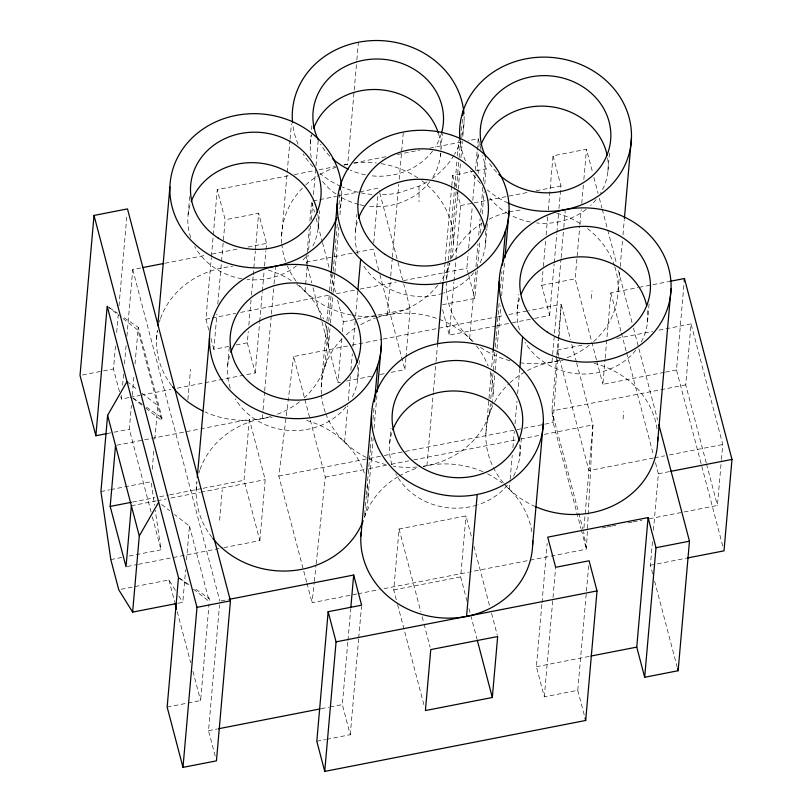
<?xml version="1.0" encoding="UTF-8"?>
<svg xmlns="http://www.w3.org/2000/svg" width="812" height="812" viewBox="0 0 812 812"><rect width="100%" height="100%" fill="white"/><g stroke="black" fill="none" stroke-linecap="round" stroke-linejoin="round"><path stroke-width="0.61" stroke-dasharray="4.06 3.04" d="M557.458 359.655L553.145 422.555L580.966 528.48M557.803 354.631L559.011 337.01M559.092 335.762L561.254 304.307L528.886 310.62M119.496 391.831L113.477 368.922L115.68 343.72M116.674 332.382L118.217 314.741M118.988 305.921L126.926 215.2M128.834 397.616L121.404 399.068L121.729 395.292M122.612 385.233L123.597 373.916M124.48 363.857L126.134 344.988M126.905 336.188L132.732 269.533L141.41 267.838M151.083 512.047L129.321 429.213L131.402 405.391M132.285 395.363L134.041 375.296M135.025 364.009L138.233 327.307L121.678 316.051M156.554 339.457L157.325 330.636M152.209 469.234L153.965 449.249M154.838 439.251L157.792 405.523L141.897 393.16M145.855 408.243L161.75 420.596L161.994 417.754L138.233 327.307M188.1 214.713L189.693 196.423M187.897 399.646L190.566 369.166M208.775 330.037L205.923 319.187L211.313 257.556M211.424 256.298L213.191 236.18M213.302 234.922L217.261 189.643L289.336 175.575M177.909 603.275L182.801 602.321L185.643 569.841M186.516 559.844L189.47 526.115L174.57 514.524M196.159 490.194L196.93 481.374M228.72 346.43L213.85 349.333L216.926 314.112M217.809 304.053L221.443 262.55M221.544 261.291L225.178 219.788L217.261 189.643M227.705 365.349L229.309 347.059M167.15 707.079L200.605 700.543L209.049 603.996M193.378 589.126L209.273 601.489L209.516 598.637L193.997 588.091M219.575 520.238L222.244 489.758M215.18 756.023L208.522 730.698L219.524 604.93M177.158 388.187L255.222 372.952L247.305 342.806L248.289 331.479M248.837 325.196L251.04 300.044M251.487 295.01L253.131 276.141M253.242 274.882L255.333 250.989M255.445 249.731L258.632 213.262L225.178 219.788M223.919 547.623L259.85 540.609L244.016 480.308L249.345 419.347L201.021 428.777M255.222 372.952L259.627 322.638M259.728 321.39L262.266 292.462M262.377 291.203L264.133 271.076M264.57 266.052L265.9 250.959M266.001 249.7L266.559 243.407L258.632 213.262M262.276 418.556L262.936 411.004M263.047 409.745L264.59 392.115M264.692 390.856L271.309 315.279M271.421 314.021L273.948 285.053M274.06 283.794L275.603 266.163M281.622 235.805L289.975 140.283M290.087 139.025L291.406 123.942M259.85 540.609L265.189 479.648L249.345 419.347M310.296 144.1L311.067 135.411M311.575 129.473L311.92 125.657M307.24 265.798L306.276 262.144L307.037 253.435M307.149 252.197L309.22 228.558M309.869 221.087L311.615 201.183M305.007 291.366L307.312 264.976M307.423 263.717L308.195 254.917M308.631 249.893L310.722 226.01M311.27 219.727L312.701 203.386M313.473 194.586L315.675 169.444M315.99 165.79L318.233 140.192M318.182 227.837L319.674 210.765M321.227 386.542L326.85 322.222M326.962 320.963L329.499 291.955M329.611 290.696L331.042 274.294M324.8 366.74L328.332 326.434M328.769 321.4L331.306 292.432M331.418 291.173L333.072 272.274M333.184 271.015L336.818 229.451M336.929 228.192L337.477 221.899M338.99 204.583L339.954 193.611M328.383 346.927L330.372 324.262M330.474 323.003L333.011 294.035M333.123 292.767L334.777 273.877M334.889 272.619L338.858 227.279M339.954 214.683L341.72 194.525M344.126 164.958A86.011 77.049 5 0 1 347.739 164.176L354.113 91.279M354.225 90.02L356.752 61.113M356.864 59.855L358.407 42.254M340.441 382.259L337.965 382.736L341.984 336.706M342.42 331.732L343.293 321.775L337.538 299.851M355.443 231.217L356.935 214.155M344.603 442.104L347.8 405.584M348.246 400.539L350.337 376.616M350.885 370.313L352.317 353.941M352.976 346.389L355.189 321.197M355.626 316.162L357.94 289.711M357.767 378.676L359.472 359.168M373.733 242.869L377.976 194.352M326.728 739.316L350.266 734.718L342.349 704.572L347.851 641.693M347.962 640.435L350.713 608.99M398.073 476.634A86.011 77.049 5 0 0 364.405 517.477L365.288 507.419M365.4 506.16L366.273 496.112M366.385 494.853L369.358 460.911M369.47 459.663L370.343 449.604M370.455 448.346L371.551 435.78M372.982 419.439L374.19 405.614M367.988 497.665L373.165 438.47M374.048 428.391L376.474 400.692M376.585 399.423L376.91 395.647M350.266 734.718L358.63 639.135M358.742 637.887L361.492 606.442M387.334 314.914L390.633 277.207M390.745 275.948L392.287 258.358M392.399 257.099L398.763 184.283M399.2 179.31L403.341 132.031M389.709 442.916L390.988 428.289M391.242 372.343L404.873 369.673L405.848 358.478M405.959 357.239L410.202 308.722L403.808 284.352M396.297 599.703L393.739 589.959L399.068 528.998L465.986 515.945L472.066 539.087M440.429 155.924L440.642 153.488M440.997 149.672L442.378 133.828M426.939 465.652L433.314 392.754M433.425 391.496L435.953 362.588M436.064 361.33L437.607 343.73M443.433 281.033L445.088 262.164M445.199 260.906L451.685 186.709M451.797 185.451L452.68 175.392L474.979 171.038M448.163 261.494L446.509 280.384A86.011 77.049 5 0 1 449.868 263.098A86.011 77.049 5 0 1 440.683 281.297M448.275 260.236L454.558 188.435M454.669 187.176L456.983 160.725M457.42 155.691L458.739 140.577M450.203 259.322L456.354 188.932M456.466 187.684L458.993 158.766M459.105 157.518L460.536 141.176A86.011 77.049 5 0 1 454.588 154.28M460.861 137.512L462.454 119.232M453.451 243.285L458.069 190.495M458.181 189.237L460.485 162.847M460.932 157.812L462.353 141.471M462.799 136.446L464.119 121.364M496.345 325.886L449.259 335.072L453.888 282.251M453.999 280.993L455.755 260.875M455.867 259.617L460.597 205.537L457.115 192.271M468.463 274.283L466.88 268.254L468.199 253.161M468.636 248.127L472.269 206.624M472.817 200.341L475.02 175.179M475.467 170.155L477.111 151.286M477.223 150.027L478.217 138.71L468.27 140.649M477.842 158.056L478.38 151.956M478.806 147.084L479.121 143.43M469.671 338.462L475.507 271.705M475.954 266.671L477.933 243.996M478.704 235.186L480.136 218.814M480.694 212.511L483.008 186.06M483.434 181.188L485.667 155.579M442.581 304.683L474.797 298.4L477.334 269.472M477.436 268.214L479.862 240.545M480.521 233.003L481.404 222.935M482.176 214.135L484.155 191.5M484.815 183.948L486.134 168.855L482.653 155.589M485.505 244.554L486.885 228.7M486.997 227.482L487.312 223.828M467.052 601.266L460.648 576.906L465.986 515.945M485.891 433.638L488.865 399.636M488.976 398.377L491.29 371.926M491.737 366.892L493.057 351.769M489.474 413.836L490.357 403.757M490.793 398.722L494.873 352.114M495.31 347.079L496.193 337M496.305 335.742L499.167 302.998M500.496 287.884L501.928 271.512M493.057 394.023L495.036 371.317M495.147 370.059L496.579 353.667M497.025 348.622L500.781 305.738M501.664 295.649L504.749 260.327M517.447 308.793L518.726 294.167M509.276 489.2L510.048 480.399M510.149 479.151L512.24 455.268M512.9 447.727L514.331 431.385M514.991 423.844L516.97 401.219M517.63 393.678L519.944 367.278M519.771 456.253L521.375 437.962M534.763 318.385L549.633 315.482L541.716 285.337L542.923 271.502M543.36 266.468L545.674 240.058M546.111 235.033L547.765 216.165M548.313 209.882L553.043 155.802L586.497 149.266L592.618 172.54M549.633 315.482L554.139 263.92M554.251 262.662L556.778 233.734M556.89 232.476L558.544 213.617M558.981 208.582L560.96 185.948L553.043 155.802M552.008 362.01L552.556 355.717M552.667 354.448L561.041 258.734M561.153 257.475L563.69 228.507M563.792 227.238L565.233 210.866M556.707 356.245L551.916 410.984L553.145 422.555L517.142 429.589M556.819 355.006L558.118 340.137M558.23 338.908L561.254 304.307L570.531 339.629M588.659 565.812L577.768 690.322L544.314 696.848L536.387 666.703L541.888 603.813M542 602.565L547.176 543.451M596.444 359.787L575.17 278.81L579.788 225.99M579.9 224.731L581.219 209.638M581.768 203.345L583.422 184.486M583.858 179.452L586.497 149.266M544.314 696.848L552.891 598.748M553.002 597.49L555.641 567.304M591.369 298.43L592.029 290.808M607.904 171.383L609.497 153.092M583.929 527.851L592.933 424.899L576.611 362.771M664.226 372.353L602.89 384.33L605.072 359.269M605.184 358.021L610.857 292.878L637.836 287.61M618.115 290.381L620.104 267.706M620.216 266.448L622.53 239.997M622.966 234.962L624.286 219.849M623.048 419.022L623.717 411.4M647.499 322.12L649.103 303.84M652.665 573.8L650.412 565.213L652.594 540.163M653.467 530.134L658.38 473.761L655.487 462.769M722.731 545.958L676.487 369.957L684.242 281.013M706.227 462.83L685.744 384.868L691.073 323.907L657.618 330.433M649.275 518.756L717.422 505.46L721.34 460.668M721.452 459.43L722.761 444.499L691.073 323.907M356.762 593.998L312.072 602.727L314.183 582.63M314.315 581.372L316.041 565.05M316.172 563.792L325.287 477.141L293.609 356.549L350.875 345.374M306.632 582.031L278.81 476.106L286.128 416.952M286.291 415.693L293.609 356.549M426.868 182.01A86.011 77.049 5 0 1 418.982 186.202L398.002 192.992A86.011 77.049 5 0 1 379.407 194.738M294.299 174.61L314.183 170.723M319.157 169.759L335.305 166.602M344.004 164.907L347.739 164.176M353.951 162.968L386.258 156.655M397.444 154.473L419.804 150.108M429.751 148.17L463.297 141.623M312.853 200.95L336.391 196.352M337.63 196.108L358.701 191.997M359.939 191.754L378.524 188.13L379.488 191.784M476.218 170.794L486.134 168.855M164.948 263.24L205.842 255.262M212.033 254.054L239.296 248.726M247.964 247.041L266.559 243.407M460.597 205.537L472.99 203.122M474.228 202.878L528.744 192.231M536.184 190.779L560.96 185.948M306.276 262.144L354.6 252.715M355.849 252.471L373.195 249.091L379.59 273.451M205.923 319.187L210.897 318.213M212.135 317.969L235.744 313.361M240.717 312.397L331.428 294.685M336.401 293.721L355.047 290.077M360.01 289.113L396.053 282.079M403.503 280.617L466.88 268.254M343.293 321.775L355.686 319.36M356.925 319.116L376.748 315.249M377.986 315.005L410.202 308.722M82.499 374.971L102.332 371.094M103.571 370.861L113.477 368.922M236.15 344.978L247.305 342.806M541.716 285.337L575.17 278.81M639.064 287.367L668.509 281.622M352.114 345.13L381.995 339.294M383.244 339.051L496.518 316.944M497.766 316.7L503.988 315.482M508.972 314.508L527.648 310.864M130.072 397.372L139.989 395.444M141.227 395.2L170.967 389.395M497.594 325.642L511.215 322.983M512.453 322.74L533.525 318.629M346.633 381.041L371.419 376.21M380.087 374.515L386.289 373.307M107.011 433.567L129.321 429.213M582.031 345.191L557.255 350.023L558.859 356.113M616.734 338.421L652.665 331.408M116.766 445.23L199.782 429.02M665.454 372.119L676.487 369.957M100.942 491.524L109.508 489.849M110.726 489.606L151.123 481.729L154.534 505.247M685.744 384.868L551.916 410.984L578.479 512.088M132.498 502.08L154.798 497.726M159.751 496.751L168.429 495.066M169.667 494.823L201.883 488.53M203.122 488.286L244.016 480.308M278.81 476.106L383.081 455.755M384.32 455.512L404.183 451.634M405.421 451.391L515.904 429.832M131.361 505.764L156.148 500.923M157.386 500.689L166.064 498.994M171.017 498.03L199.519 492.458M200.757 492.224L265.189 479.648M325.287 477.141L367.613 468.879M368.861 468.636L386.289 465.235M391.272 464.261L408.7 460.861M413.673 459.886L519.487 439.231M520.736 438.987L539.412 435.344M544.385 434.369L592.933 424.899L586.406 549.176L469.722 571.952M110.818 559.6L121.83 557.448M129.179 556.017L160.999 549.805L155.254 510.2M653.366 458.039L588.933 470.615L559.174 357.331M654.604 457.795L664.52 455.867M669.474 454.903L722.761 444.499M127.271 566.482L137.187 564.543M138.426 564.31L222.681 547.856M121.191 589.268L168.926 579.951L175.534 590.608M221.097 600.91L228.527 599.459M602.189 527.952L605.904 527.221M607.143 526.978L610.868 526.257M612.106 526.014L615.821 525.293M628.214 522.867L631.929 522.146M633.167 521.903L641.835 520.208M358.001 593.765L379.102 589.644M384.066 588.67L468.483 572.196M393.739 589.959L460.648 576.906M650.412 565.213L685.988 558.27M208.522 730.698L217.2 729.003M321.278 708.683L328.718 707.232M329.956 706.988L342.349 704.572M536.387 666.703L589.674 656.299M316.812 741.254L325.48 739.559M658.38 473.761L669.413 471.61M109.265 307.616L117.547 313.239M133.026 398.053L142.344 404.386M146.475 407.198L161.994 417.754M179.513 578.235L189.866 585.269M107.194 306.205L119.12 315.482M123.089 318.568L137.989 330.159L161.75 420.596M126.997 381.579L137.928 390.075M132.945 398.195L141.887 405.147M161.659 504.485L169.606 510.667M178.478 577.535L189.409 586.031M178.833 595.927L182.801 602.321M706.541 464.048L717.422 505.46M593.897 177.442L598.079 193.357M599.368 198.26L601.946 208.055M602.271 209.283L607.417 228.872M607.731 230.1L616.744 264.397M618.358 270.518L632.193 323.186M633.482 328.078L657.608 419.936M610.857 292.878L621.129 331.986M621.454 333.214L626.265 351.545M626.59 352.763L653.558 455.43M596.759 361.015L602.89 384.33M654.604 581.159L677.167 667.048M571.81 344.501L576.297 361.553M578.804 513.306L582.965 529.14M581.29 529.698L586.406 549.176L583.605 531.576M478.217 138.71L481.059 149.56M452.68 175.392L455.532 186.242M468.778 275.481L474.797 298.4M577.768 690.322L584.731 716.854M442.611 309.748L449.259 335.072M473.985 546.395L489.981 607.295M491.585 613.385L497.34 635.319M379.803 193.002L397.728 261.21M398.042 262.428L403.483 283.134M468.971 608.574L476.969 639.024M379.914 274.669L404.873 369.673M399.068 528.998L420.829 611.832M422.108 616.704L423.712 622.794M424.037 624.012L430.116 647.154M311.93 202.401L314.498 212.145M316.091 218.235L322.171 241.387M322.496 242.605L329.53 269.401M330.819 274.273L335.935 293.761M397.575 604.575L424.138 705.679M307.565 267.016L311.717 282.85M312.996 287.722L321.643 320.618M321.958 321.836L337.965 382.736M306.956 583.249L312.072 602.727M210.998 338.482L213.85 349.333M132.732 269.533L219.859 601.154M189.47 526.115L209.273 601.489M120.765 396.662L121.404 399.068M152.362 516.919L160.999 549.805M168.926 579.951L174.681 601.885M177.239 611.629L190.688 662.785M192.921 671.311L200.605 700.543M418.982 186.202L419.033 201.853M399.169 475.984A86.011 77.049 5 0 1 417.368 468.057M423.336 466.433A86.011 77.049 5 0 1 483.089 471.782M487.576 473.883A86.011 77.049 5 0 1 502.009 482.927M505.754 485.982A86.011 77.049 5 0 1 531.911 532.154M492.397 401.544A86.011 77.049 5 0 1 423.296 466.291M417.104 467.042A86.011 77.049 5 0 1 393.424 466.169M386.055 464.667A86.011 77.049 5 0 1 367.41 457.978M366.303 457.43A86.011 77.049 5 0 1 325.683 413.481M325.267 412.344A86.011 77.049 5 0 1 321.501 395.363M321.39 394.104A86.011 77.049 5 0 1 342.664 338.188M346.288 334.788A86.011 77.049 5 0 1 356.295 327.246M360.68 324.617A86.011 77.049 5 0 1 375.418 318.081M376.585 317.695A86.011 77.049 5 0 1 473.163 342.055M476.441 345.871A86.011 77.049 5 0 1 488.164 365.958M490.133 371.663A86.011 77.049 5 0 1 492.559 400.286M211.993 537.361A86.011 77.049 5 0 1 196.819 482.673M198.981 472.777A86.011 77.049 5 0 1 199.742 470.381M200.128 469.265A86.011 77.049 5 0 1 272.111 417.175M306.743 420.494A86.011 77.049 5 0 1 364.344 473.02M367.247 485.058A86.011 77.049 5 0 1 364.405 517.477M535.453 506.627A86.011 77.049 5 0 1 504.11 483.719M503.298 482.764A86.011 77.049 5 0 1 494.234 402.833M494.823 401.778A86.011 77.049 5 0 1 509.114 383.548M510.027 382.706A86.011 77.049 5 0 1 563.092 360.528M594.09 363.299A86.011 77.049 5 0 1 657.162 429.771M614.846 266.874A86.011 77.049 5 0 1 593.054 342.136M589.238 345.303A86.011 77.049 5 0 1 565.091 358.437M559.204 360.305A86.011 77.049 5 0 1 519.731 362.71M509.916 360.721A86.011 77.049 5 0 1 479.872 346.907M473.193 341.679A86.011 77.049 5 0 1 446.295 282.901M452 257.536A86.011 77.049 5 0 1 481.364 223.594M489.139 219.179A86.011 77.049 5 0 1 520.989 210.003M556.88 213.211A86.011 77.049 5 0 1 582.519 224.995M587.472 228.548A86.011 77.049 5 0 1 614.471 265.727M437.78 285.195A86.011 77.049 5 0 1 352.581 315.218M351.352 314.995A86.011 77.049 5 0 1 296.695 281.987M295.944 280.982A86.011 77.049 5 0 1 287.438 266.133M285.662 261.606A86.011 77.049 5 0 1 281.896 244.625M281.784 243.367A86.011 77.049 5 0 1 304.845 185.725M305.759 184.872A86.011 77.049 5 0 1 318.872 175.159M319.969 174.509A86.011 77.049 5 0 1 335.813 167.343M353.839 163.192A86.011 77.049 5 0 1 376.271 162.989M381.254 163.669A86.011 77.049 5 0 1 417.855 177.899M421.834 180.711A86.011 77.049 5 0 1 451.299 258.257M325.115 323.42A86.011 77.049 5 0 1 304.246 397.86M299.496 401.859A86.011 77.049 5 0 1 276.516 414.577M270.66 416.515A86.011 77.049 5 0 1 204.989 411.928M171.626 385.629A86.011 77.049 5 0 1 157.406 330.677M159.375 322.039A86.011 77.049 5 0 1 160.137 319.644M160.522 318.527A86.011 77.049 5 0 1 232.506 266.438M268.325 270.102A86.011 77.049 5 0 1 291.772 280.881M296.776 284.362A86.011 77.049 5 0 1 323.501 318.862M453.979 155.325A86.011 77.049 5 0 1 432.207 178.538M371.957 194.423A86.011 77.049 5 0 1 341.852 186.872M340.715 186.364A86.011 77.049 5 0 1 320.101 173.443M313.026 166.775A86.011 77.049 5 0 1 303.17 153.945M298.105 144.211A86.011 77.049 5 0 1 292.696 123.972M464.099 116.339A86.011 77.049 5 0 1 461.642 137.563M441.302 133.889A65.376 58.555 5 0 1 435.293 147.084M432.512 151.123A65.376 58.555 5 0 1 411.775 168.47L408.04 170.266A65.376 58.555 5 0 1 370.729 175.707M365.451 174.874A65.376 58.555 5 0 1 350.266 170.114M329.794 156.137A65.376 58.555 5 0 1 320.588 144.252M341.74 190.769A86.011 77.049 5 0 1 338.898 211.942M508.048 202.98A86.011 77.049 5 0 1 487.433 190.059M480.369 183.39A86.011 77.049 5 0 1 470.503 170.561M465.438 160.827A86.011 77.049 5 0 1 460.028 140.588M496.568 172.185A65.376 58.555 5 0 1 488.032 161.05M607.609 157.985A65.376 58.555 5 0 1 600.586 193.165M596.099 199.61A65.376 58.555 5 0 1 590.7 205.456M586.112 209.384A65.376 58.555 5 0 1 536.691 222.945M530.348 222.011A65.376 58.555 5 0 1 510.403 215.007M508.566 213.992A65.376 58.555 5 0 1 489.9 198.108M478.461 173.352A65.376 58.555 5 0 1 478.765 152.382M440.723 153.072A65.376 58.555 5 0 1 432.634 177.564M429.842 181.604A65.376 58.555 5 0 1 409.106 198.95L405.371 200.747A65.376 58.555 5 0 1 368.059 206.187M363.827 205.558A65.376 58.555 5 0 1 359.655 204.675M358.62 204.411A65.376 58.555 5 0 1 340.126 196.737M335.762 193.906A65.376 58.555 5 0 1 321.816 180.518M311.27 157.477A65.376 58.555 5 0 1 311.686 134.63M438.632 134.031A65.376 58.555 5 0 1 440.855 148.281M647.458 310.631A65.376 58.555 5 0 1 641.155 342.207M635.694 350.348A65.376 58.555 5 0 1 524.968 342.268M519.436 329.733A65.376 58.555 5 0 1 519.599 298.481M485.211 231.156A65.376 58.555 5 0 1 480.065 262.915M473.7 272.771A65.376 58.555 5 0 1 443.687 293.061M442.682 293.376A65.376 58.555 5 0 1 362.964 264.692M358.031 254.014A65.376 58.555 5 0 1 357.899 219.991M317.857 214.439A65.376 58.555 5 0 1 311.869 247.924M305.809 256.846A65.376 58.555 5 0 1 301.039 261.931M296.461 265.869A65.376 58.555 5 0 1 247.071 279.511M241.773 278.78A65.376 58.555 5 0 1 194.697 246.452M190.729 237.5A65.376 58.555 5 0 1 190.536 203.477M357.473 365.278A65.376 58.555 5 0 1 352.327 397.038M345.963 406.893A65.376 58.555 5 0 1 235.236 398.824M230.293 388.136A65.376 58.555 5 0 1 230.161 354.113M519.731 444.763A65.376 58.555 5 0 1 512.951 477.182M507.338 485.231A65.376 58.555 5 0 1 477.953 504.759M476.959 505.074A65.376 58.555 5 0 1 395.789 473.802M391.993 464.789A65.376 58.555 5 0 1 391.871 432.603"/><path stroke-width="1.22" d="M95.867 435.75L107.194 306.205L178.478 577.535L167.15 707.079L182.984 767.37L216.449 760.844L230.446 600.819L127.484 208.897L94.019 215.434L80.023 375.448L95.867 435.75L107.011 433.567M126.997 381.579L107.6 415.318L100.942 491.524L110.818 559.6L118.735 589.745L132.62 612.116L176.681 603.509M131.361 505.764L126.033 566.725L110.188 506.424L115.527 445.473M132.62 612.116L139.288 535.91L107.6 415.318M157.772 325.602L169.891 187.054M197.265 477.598L209.496 337.792M182.984 767.37L196.991 607.356L94.019 215.434M331.154 273.035L337.224 203.67M340.269 189.957L340.807 183.857M229.766 599.215L353.677 575.038L361.604 605.184L328.149 611.71L316.812 741.254L324.729 771.4L585.685 720.467L597.023 590.923L589.096 560.777L555.641 567.304L547.724 537.158L648.088 517.569L656.005 547.714L644.677 677.259L678.132 670.732L689.469 541.188L658.897 424.838M357.94 289.711L360.609 259.231A86.011 77.049 5 0 1 403.341 132.031A86.011 77.049 5 0 1 505.47 230.953L502.476 265.209M324.729 771.4L336.067 641.856L328.149 611.71M350.814 607.731L353.677 575.038M371.49 415.368L360.822 537.29A86.011 77.049 5 0 0 446.316 618.115A86.011 77.049 5 0 0 532.672 541.005M374.525 401.838L377.742 365.075A86.011 77.049 5 0 0 275.603 266.163A86.011 77.049 5 0 0 232.871 393.353A86.011 77.049 5 0 0 377.742 365.075M377.245 391.871L381.315 345.273M437.607 343.73A86.011 77.049 5 0 1 539.736 442.652A86.011 77.049 5 0 1 394.876 470.93A86.011 77.049 5 0 1 437.607 343.73L442.936 282.779M462.779 115.568L463.205 110.696M466.545 616.389L477.212 494.478M493.057 351.769L499.228 281.236M504.973 257.81L509.053 211.14M519.944 367.278L522.603 336.797A86.011 77.049 5 0 1 565.335 209.608A86.011 77.049 5 0 1 667.474 308.53A86.011 77.049 5 0 1 522.603 336.797M492.326 697.498L497.665 636.537L430.756 649.59L425.417 710.551L492.326 697.498L477.294 640.242M532.652 544.761L543.319 422.839M624.398 218.59L631.452 137.979M644.677 677.259L636.76 647.113L648.088 517.569M657.72 441.119L671.057 288.717M684.242 281.013L684.455 278.516L669.738 281.388M684.455 278.516L731.977 459.419L724.01 550.851L687.216 558.027M139.288 535.91L158.685 502.171M142.648 267.595L163.709 263.484M110.188 506.424L131.26 502.313M196.991 607.356L230.446 600.819M656.005 547.714L689.469 541.188M336.067 641.856L597.023 590.923M218.438 728.76L320.04 708.927M590.913 656.055L636.76 647.113M670.641 471.376L731.977 459.419M677.482 668.276L678.132 670.732M585.056 718.052L585.685 720.467M175.006 603.103L176.6 609.193M360.883 536.042A86.011 77.049 5 0 1 361.178 532.276M363.187 520.827A86.011 77.049 5 0 1 294.746 570.41A86.011 77.049 5 0 1 212.774 538.346M657.74 437.353A86.011 77.049 5 0 1 535.453 506.627M202.746 410.882A86.011 77.049 5 0 1 172.388 386.624M292.564 122.713A86.011 77.049 5 0 1 371.602 40.641A86.011 77.049 5 0 1 463.957 113.812M441.566 132.965A65.376 58.555 5 0 0 418.819 72.43A65.376 58.555 5 0 0 348.368 64.98L344.633 66.787A65.376 58.555 5 0 0 318.263 139.897M348.348 169.231A65.376 58.555 5 0 1 332.768 158.949M336.919 217.687A86.011 77.049 5 0 1 199.133 247.792A86.011 77.049 5 0 1 217.037 121.313A86.011 77.049 5 0 1 341.446 185.704M460.028 140.588A86.011 77.049 5 0 1 552.637 57.52A86.011 77.049 5 0 1 628.447 156.005A86.011 77.049 5 0 1 508.048 202.98M485.698 156.706A65.376 58.555 5 0 1 544.964 75.638A65.376 58.555 5 0 1 605.833 157.812A65.376 58.555 5 0 1 498.751 174.326M505.47 230.953A86.011 77.049 5 0 1 360.609 259.231M480.948 145.013A65.376 58.555 5 0 1 547.461 106.342A65.376 58.555 5 0 1 607.102 155.143M313.686 128.194A65.376 58.555 5 0 1 341.964 97.267L345.699 95.461A65.376 58.555 5 0 1 438.348 133.107M521.263 293.954A65.376 58.555 5 0 1 588.121 257.181A65.376 58.555 5 0 1 646.697 305.88M358.549 218.174A65.376 58.555 5 0 1 425.589 179.553A65.376 58.555 5 0 1 484.886 229.248M191.175 201.66A65.376 58.555 5 0 1 258.145 162.928A65.376 58.555 5 0 1 317.533 212.531M230.811 352.296A65.376 58.555 5 0 1 297.324 313.635A65.376 58.555 5 0 1 356.965 362.426M392.815 429.873A65.376 58.555 5 0 1 459.856 391.252A65.376 58.555 5 0 1 519.152 440.946M419.54 466.2A65.376 58.555 5 0 0 522.441 425.772A65.376 58.555 5 0 0 430.248 365.349A65.376 58.555 5 0 0 419.54 466.2M218.032 237.946A65.376 58.555 5 0 0 320.841 197.357A65.376 58.555 5 0 0 228.537 137.076A65.376 58.555 5 0 0 218.032 237.946M257.536 388.623A65.376 58.555 5 0 0 360.437 348.196A65.376 58.555 5 0 0 268.244 287.773A65.376 58.555 5 0 0 257.536 388.623M547.268 332.078A65.376 58.555 5 0 0 650.168 291.64A65.376 58.555 5 0 0 557.976 231.217A65.376 58.555 5 0 0 547.268 332.078M385.274 254.501A65.376 58.555 5 0 0 488.164 214.074A65.376 58.555 5 0 0 395.982 153.651A65.376 58.555 5 0 0 385.274 254.501"/></g></svg>
